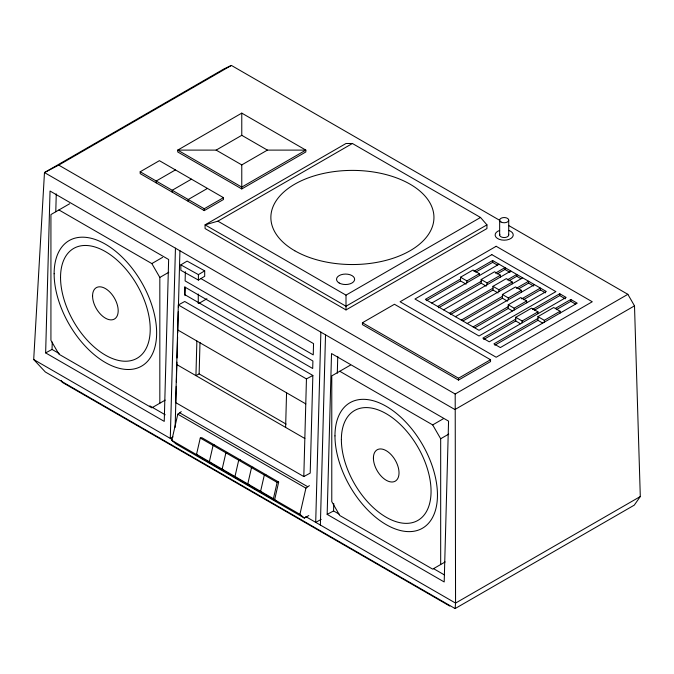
<?xml version="1.0" encoding="UTF-8"?>
<svg xmlns="http://www.w3.org/2000/svg" width="674" height="674" viewBox="0 0 674 674"><rect width="100%" height="100%" fill="white"/><g stroke="black" fill="none" stroke-linecap="round" stroke-linejoin="round"><path stroke-width="1.01" d="M455.119 608.571L634.268 505.146L640.3 496.536L634.504 305.861L627.865 294.327L455.194 394.012L455.557 603.095L455.119 608.571L45.335 371.989L33.7 359.537L44.476 172.569L224.054 68.883L231.393 65.429L499.35 220.128M45.638 352.898L50.036 191.028L168.643 259.507L164.245 421.376L45.638 352.898L52.041 349.435L59.287 353.614M52.041 349.435L52.243 342.08M55.782 211.746L56.262 193.876M175.451 248.184L170.295 438.403L173.033 436.921M178.332 304.951L175.687 402.597L303.806 476.56L310.209 473.106L312.854 375.46L184.735 301.489L178.332 304.951L306.451 378.923L312.854 375.46M175.139 427.324L176.251 386.337M176.369 382.141L176.908 362.174M177.026 357.97L177.599 336.949M177.709 332.745L178.281 311.725M178.391 307.521L179.933 250.77M185.375 271.698L185.123 280.915L313.242 354.886L313.545 343.614L200.877 278.564M185.021 295.65L185.257 287.25M196.875 341.01L195.932 375.629L199.133 373.901L286.105 424.106M199.133 373.901L199.993 342.426M285.616 427.409L286.56 392.79M303.806 476.56L306.451 378.923M320.866 332.139L315.702 522.358L321.195 519.384M320.369 525.046L325.525 334.835M327.16 514.388L331.524 353.555L448.564 421.124L444.2 581.957L327.16 514.388L333.563 510.926L339.005 514.068M333.563 510.926L333.765 503.571M337.303 373.219L337.758 356.394M308.802 515.534L304.387 518.087L176.268 444.115L171.803 440.366L177.793 414.19L181.264 411.646M196.538 454.327L273.408 498.709L276.247 501.094L199.378 456.711L196.538 454.327L200.271 438.016L201.804 437.67L278.674 482.053L274.63 499.729L299.922 514.338L304.387 518.087M273.408 498.709L277.14 482.399L278.674 482.053M299.922 514.338L305.92 488.153L309.383 485.617M180.843 264.874L187.119 261.099L204.694 270.864L204.694 276.298L198.409 280.072L180.843 270.308L180.843 264.874L198.409 274.63L204.694 270.864M634.504 305.861L454.925 409.539L44.476 172.569L58.731 165.113L231.393 65.429M69.658 203.759L50.929 214.568L50.929 340.336L58.933 354.195L151.835 407.829L165.197 400.112M140.184 171.769L159.401 160.673L223.465 197.659L223.465 199.512L204.247 210.608L140.184 173.622L140.184 171.769L204.247 208.755L223.465 197.659M241.772 113.122L177.717 150.108L177.717 151.953L241.772 188.939L305.836 151.953L305.836 150.108L241.772 113.122L241.772 135.314L216.152 150.108L177.717 150.108L241.772 187.094L305.836 150.108L267.401 150.108L241.772 164.903L216.152 150.108M175.417 169.924L156.2 181.02L156.2 182.865M191.433 179.166L172.215 190.262L172.215 192.115M207.449 188.417L188.231 199.512L188.231 201.358M486.94 224.863L346.006 306.232L205.073 224.863L217.887 221.165L352.409 143.495L480.528 217.466L486.94 224.863L486.94 228.562L346.006 309.93L205.073 228.562L205.073 224.863L346.006 143.495L352.409 143.495M58.933 209.951L151.835 263.585L162.56 257.392M159.831 403.212L159.831 277.444L168.77 272.288M198.737 303.485L206.926 298.759M217.887 221.165L346.006 295.136L480.528 217.466M362.418 322.753L394.45 304.26L490.537 359.739L490.537 361.584L458.514 380.077L362.418 324.598L362.418 322.753L458.514 378.232L490.537 359.739M426.28 300.671L460.502 280.915L460.502 277.225L473.005 270.004L479.408 273.703L479.408 275.548M460.502 279.07L425.378 299.349L479.029 330.319L546.294 291.488L492.643 260.509L473.898 271.336M475.684 272.153L492.643 262.363L497.446 265.135M460.502 277.225L466.905 280.915L479.408 273.703M431.781 303.047L499.046 264.208M438.597 307.782L481.16 283.206L481.16 279.508L494.539 271.782L500.445 275.194L500.445 277.048M437.687 306.451L481.16 281.361M495.407 273.13L504.952 267.62L504.952 269.465L497.142 273.981M481.16 279.508L487.066 282.92L500.445 275.194M443.593 309.863L510.858 271.032M350.505 365.072L331.776 375.881L331.776 501.65L339.78 515.509L432.683 569.142L445.152 561.947M450.409 314.598L492.972 290.022L492.972 286.324L506.343 278.606L512.248 282.01L512.248 283.864M449.499 313.275L492.972 288.177M507.219 279.954L516.764 274.436L516.764 276.289L508.954 280.797M492.972 286.324L498.878 289.736L512.248 282.01M455.405 316.679L522.67 277.848M463.097 320.908L502.416 298.211L502.416 294.513L515.517 286.947L521.423 290.359L521.423 292.204M461.311 320.091L502.416 296.358M516.385 288.295L528.576 281.26L528.576 283.105L518.997 288.641M502.416 294.513L508.322 297.916L521.423 290.359M467.217 323.503L534.482 284.664M474.926 327.724L508.247 308.481L508.247 304.783L520.749 297.571L526.655 300.975L526.655 302.828M473.123 326.915L508.247 306.636M521.642 298.902L540.388 288.076L540.388 289.93L523.428 299.719M508.247 304.783L514.152 308.195L526.655 300.975M483.747 339.46L515.72 320.993L515.72 317.294L531.559 308.153L537.962 311.851L537.962 313.705M515.72 319.147L482.862 338.121L489.265 341.819L566.135 297.436L559.732 293.738L532.468 309.476M534.28 310.276L559.732 295.591L565.334 298.826M515.72 317.294L522.131 320.993L537.962 311.851M494.834 345.198L537.919 320.327L537.919 316.628L553.674 307.529L560.086 311.228L560.086 313.081M537.919 318.473L493.941 343.866L500.344 347.565L577.214 303.182L570.811 299.483L555.486 308.338M556.387 309.669L570.811 301.337L575.613 304.109M537.919 316.628L544.322 320.327L560.086 311.228M339.78 371.264L432.683 424.906L443.408 418.706M440.678 564.526L440.678 438.757L448.724 434.115M640.3 496.536L455.557 603.095L305.701 516.579M214.618 445.067L213.085 445.413L209.353 461.724L212.192 464.108M227.424 452.465L225.9 452.81L222.159 469.121L225.006 471.505M240.239 459.862L238.706 460.207L234.973 476.518L237.812 478.902M253.053 467.259L251.52 467.604L247.788 483.915L250.627 486.299M265.868 474.656L264.334 475.001L260.602 491.312L263.441 493.697M508.466 225.394L627.865 294.327M504.952 269.465L510.016 272.389M516.764 276.289L520.985 278.724M528.576 283.105L533.639 286.029M540.388 289.93L545.451 292.853M241.772 135.314L267.401 150.108M481.16 283.206L486.224 286.13M492.972 290.022L498.035 292.946M502.416 298.211L507.48 301.135M537.919 320.327L542.722 323.099M460.502 280.915L466.105 284.158M508.247 308.481L512.459 310.916M515.72 320.993L520.53 323.773M58.731 165.113L455.194 394.012M177.658 329.915L305.777 403.886M176.714 364.533L304.842 438.504M179.469 412.682L307.588 486.653M177.793 414.19L305.92 488.153M433.365 568.544L444.25 574.829M149.822 405.891L165.214 414.78M200.271 438.016L277.14 482.399M33.7 359.537L172.081 439.44M171.803 440.366L197.76 455.346M449.777 606.061L62.219 382.301L61.267 380.456M432.683 424.906L440.678 438.757M151.835 263.585L159.831 277.444M570.811 299.483L570.811 301.337M559.732 293.738L559.732 295.591M544.322 320.327L544.322 322.172M522.131 320.993L522.131 322.846M514.152 308.195L514.152 310.048M508.718 220.154L508.718 234.948M508.322 297.916L508.322 299.77M499.661 220.154L499.661 234.948M498.878 289.736L498.878 291.589M492.643 260.509L492.643 262.363M487.066 282.92L487.066 284.765M466.905 280.915L466.905 282.768M458.514 378.232L458.514 380.077M346.006 295.136L346.006 309.93M241.772 164.903L241.772 188.939M204.247 208.755L204.247 210.608M198.409 274.63L198.409 280.072M198.266 294.033L198.266 303.46M508.718 230.415A9.057 5.232 0 0 1 511.128 238.31A9.057 5.232 0 0 1 497.244 238.31A9.057 5.232 0 0 1 499.661 230.415M508.567 234.274A4.533 2.612 0 0 1 504.186 237.56A4.533 2.612 0 0 1 499.813 234.274M184.786 287.023L184.583 294.53L312.702 368.501L312.904 360.986L184.786 287.023M496.174 246.288L400.086 301.758L496.174 357.237L592.261 301.758L496.174 246.288M491.835 254.637L414.965 299.02L479.02 336.006L555.898 291.623L491.835 254.637M294.757 250.753A81.537 47.07 0 0 0 431.166 229.649A81.537 47.07 0 0 0 331.313 171.996A81.537 47.07 0 0 0 294.757 250.753M339.174 282.996A9.057 5.232 0 0 0 354.33 280.654A9.057 5.232 0 0 0 343.234 274.242A9.057 5.232 0 0 0 339.174 282.996M54.131 273.754A72.472 41.847 60 0 0 131.009 369.386A72.472 41.847 60 0 0 131.009 266.887A72.472 41.847 60 0 0 54.131 273.754M334.97 435.884A72.472 41.847 60 0 0 411.839 531.508A72.472 41.847 60 0 0 411.839 429.018A72.472 41.847 60 0 0 334.97 435.884M341.373 439.583A63.415 36.615 60 0 0 408.638 523.26A63.415 36.615 60 0 0 408.638 433.576A63.415 36.615 60 0 0 341.373 439.583M60.542 277.452A63.415 36.615 60 0 0 127.799 361.129A63.415 36.615 60 0 0 127.799 271.445A63.415 36.615 60 0 0 60.542 277.452M373.404 458.076A18.122 10.464 60 0 0 392.622 481.977A18.122 10.464 60 0 0 392.622 456.357A18.122 10.464 60 0 0 373.404 458.076M92.565 295.945A18.122 10.464 60 0 0 111.783 319.855A18.122 10.464 60 0 0 111.783 294.226A18.122 10.464 60 0 0 92.565 295.945M500.984 222.007A4.533 2.612 0 0 0 508.567 220.828A4.533 2.612 0 0 0 503.015 217.626A4.533 2.612 0 0 0 500.984 222.007"/></g></svg>
